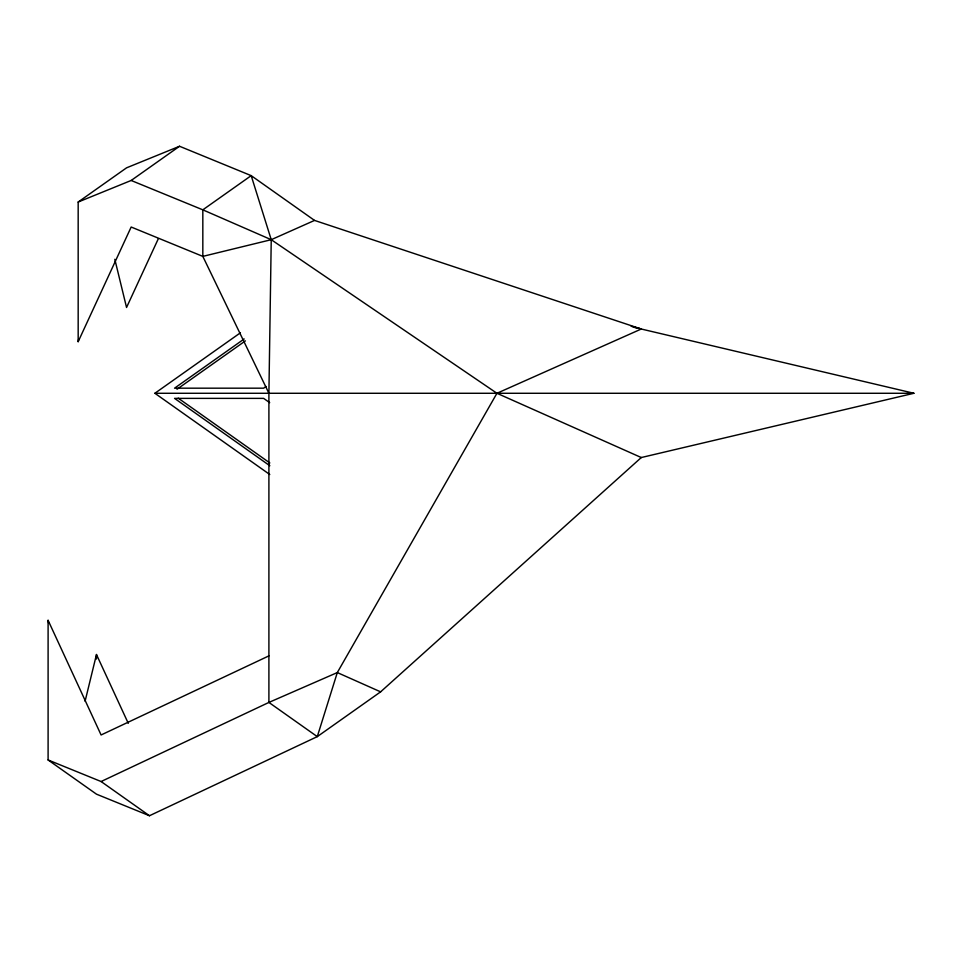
<?xml version="1.0" encoding="UTF-8"?>
<svg xmlns="http://www.w3.org/2000/svg" width="962" height="962" viewBox="0 0 962 962"><rect width="100%" height="100%" fill="white"/><g stroke="black" fill="none" stroke-linecap="round" stroke-linejoin="round"><path stroke-width="1.44" d="M78.175 202.032L131.169 180.471L202.826 209.836L271.236 239.694L496.945 393.278L641.281 457.539L380.615 691.846L317.28 736.627L268.903 702.428L268.903 393.278L271.236 239.694L251.19 175.637L179.545 146.26L126.551 167.833L78.175 202.032L78.175 341.678L131.169 227.02L202.826 256.385L271.236 239.694L314.538 220.418L641.281 329.016L496.945 393.278L337.313 672.57L317.28 736.627L149.471 815.74L96.477 794.167L48.1 759.968L48.1 620.322L101.094 734.98L268.903 655.88M78.175 341.678L78.716 338.744M85.089 701.238L96.477 654.521L128.271 723.328M158.345 238.672L126.551 307.479L114.815 259.295M131.169 180.471L179.545 146.26M269.769 474.507L154.882 393.278L240.404 332.804M244.18 338.949L174.567 388.179L263.636 388.179L266.065 386.471M177.008 389.237L245.394 340.885M48.1 759.968L101.094 781.529L268.903 702.428L337.313 672.57L380.615 691.846M640.608 457.696L913.9 393.278L633.297 327.14M154.882 393.278L913.9 393.278M631.168 326.25L641.281 329.016M314.538 220.418L251.19 175.637L202.826 209.836L202.826 256.385L268.903 393.278M269.685 402.657L263.636 398.376L174.567 398.376L269.829 465.74M178.223 398.172L269.829 462.938M101.094 781.529L149.471 815.74M48.1 620.322L48.629 623.256M96.477 654.521L96.477 659.03"/></g></svg>
